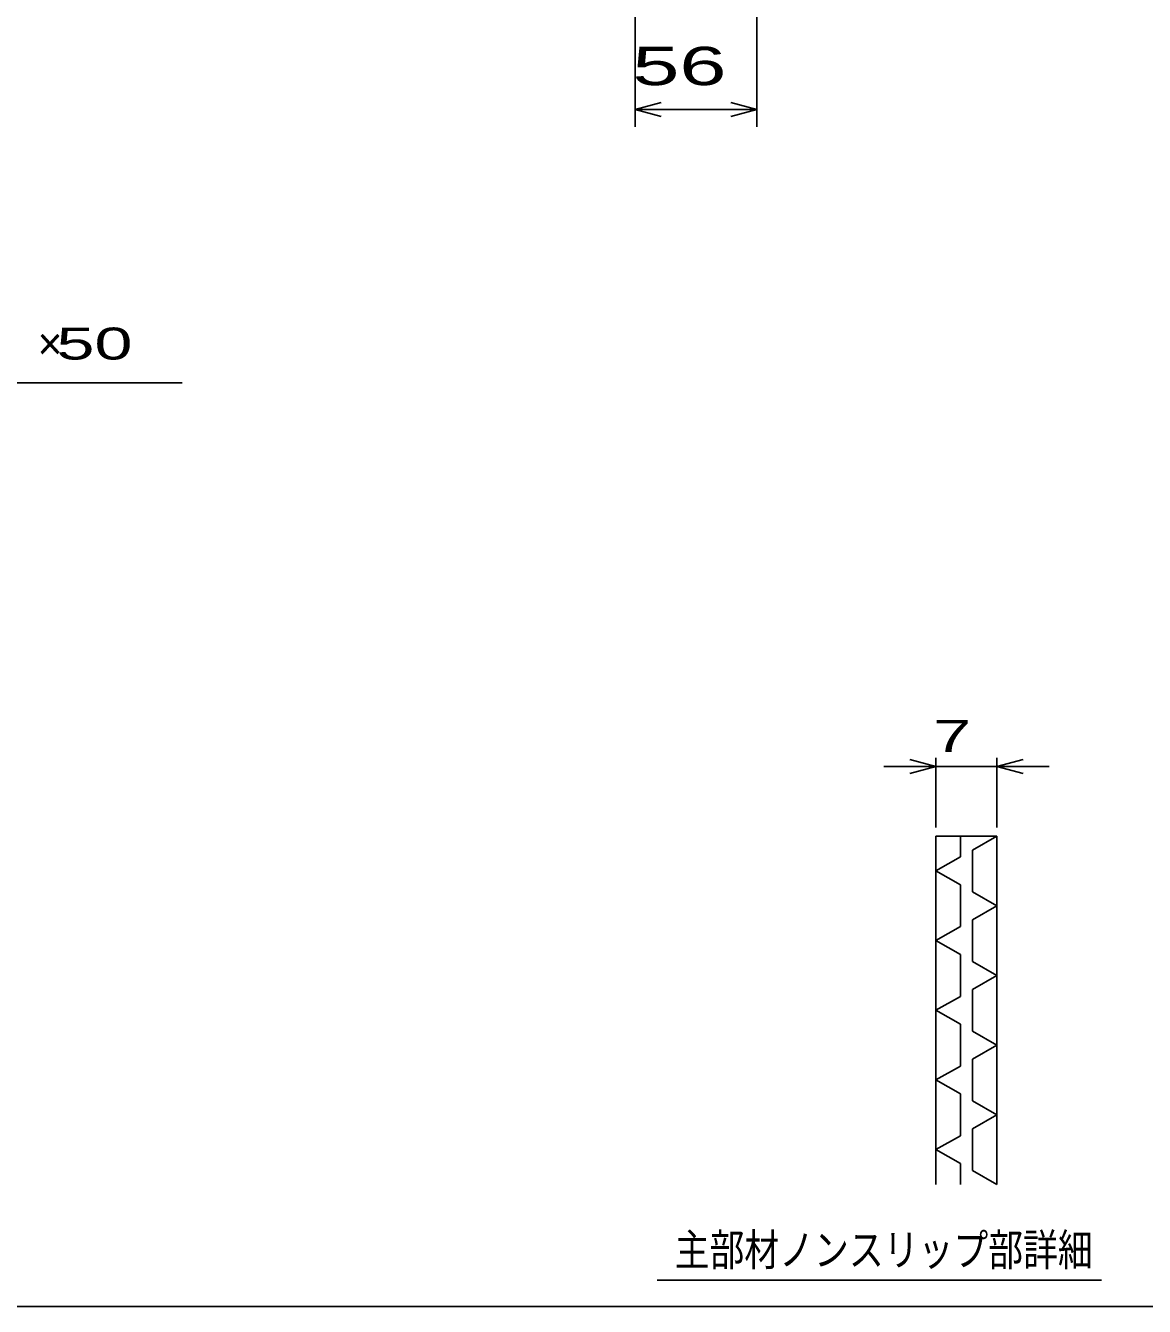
# Model space of a CAD drawing. Units: millimetres, scale not verified. Extents: x -1456 to 1389, y -1026 to 839.
# Drawn here: x -439 to 75, y -921 to -333 of the extents above; entities that cross this region are included whole.
import ezdxf
from ezdxf.enums import TextEntityAlignment as Align

# ---------------------------------------------------------------- set-up
doc = ezdxf.new("R2010")
doc.units = ezdxf.units.MM
doc.header["$LTSCALE"] = 8
for name, color, linetype, lineweight in [('0_2', 150, 'Continuous', 25), ('22', 4, 'Continuous', 25), ('32', 4, 'Continuous', 25)]:
    doc.layers.add(name, color=color, linetype=linetype, lineweight=lineweight)
doc.styles.add('ベクトル', font='')
doc.styles.get('ベクトル').set_extended_font_data('ベクトル')

msp = doc.modelspace()

# ---------------------------------------------------------------- linework, layer by layer
at = {"layer": '0_2'}
msp.add_line((1388.8, -921.2), (-1379.2, -921.2), dxfattribs=at)
at = {"layer": '22'}
for p, q in [((-159, -379.5), (-159, -195.5)), ((-103, -379.5), (-103, -323.5)), ((-159, -371.5), (-147, -368.3)), ((-103, -371.5), (-115, -368.3)), ((-147, -374.7), (-159, -371.5)), ((-159, -371.5), (-103, -371.5)), ((-115, -374.7), (-103, -371.5)), ((-495, -497), (-367, -497))]:
    msp.add_line(p, q, dxfattribs=at)
at = {"layer": '32'}
for p, q in [((-20.8, -673.2), (-32.8, -670)), ((-20.8, -701.2), (-20.8, -669.2)), ((7.2, -669.2), (7.2, -701.2)), ((7.2, -673.2), (19.2, -670)), ((-20.8, -673.2), (-44.8, -673.2)), ((-32.8, -676.4), (-20.8, -673.2)), ((-20.8, -673.2), (7.2, -673.2)), ((19.2, -676.4), (7.2, -673.2)), ((7.2, -673.2), (31.2, -673.2)), ((-20.8, -705.2), (7.2, -705.2)), ((-20.8, -865.2), (-20.8, -705.2)), ((-9.6, -705.2), (-9.6, -714.8)), ((7.2, -705.2), (-4, -711.6)), ((7.2, -705.2), (7.2, -865.2)), ((-4, -711.6), (-4, -730.8)), ((-9.6, -714.8), (-20.8, -721.2)), ((-20.8, -721.2), (-9.6, -727.6)), ((-9.6, -727.6), (-9.6, -746.8)), ((-4, -730.8), (7.2, -737.2)), ((7.2, -737.2), (-4, -743.6)), ((-9.6, -746.8), (-20.8, -753.2)), ((-4, -743.6), (-4, -762.8)), ((-20.8, -753.2), (-9.6, -759.6)), ((-9.6, -759.6), (-9.6, -778.8)), ((-4, -762.8), (7.2, -769.2)), ((7.2, -769.2), (-4, -775.6)), ((-4, -775.6), (-4, -794.8)), ((-9.6, -778.8), (-20.8, -785.2)), ((-20.8, -785.2), (-9.6, -791.6)), ((-9.6, -791.6), (-9.6, -810.8)), ((-4, -794.8), (7.2, -801.2)), ((7.2, -801.2), (-4, -807.6)), ((-9.6, -810.8), (-20.8, -817.2)), ((-4, -807.6), (-4, -826.8)), ((-20.8, -817.2), (-9.6, -823.6)), ((-9.6, -823.6), (-9.6, -842.8)), ((-4, -826.8), (7.2, -833.2)), ((7.2, -833.2), (-4, -839.6)), ((-4, -839.6), (-4, -858.8)), ((-9.6, -842.8), (-20.8, -849.2)), ((-20.8, -849.2), (-9.6, -855.6)), ((-9.6, -855.6), (-9.6, -865.2)), ((-4, -858.8), (7.2, -865.2)), ((55.2, -909.2), (-148.8, -909.2))]:
    msp.add_line(p, q, dxfattribs=at)

# ---------------------------------------------------------------- texts
at = {"layer": '22', "color": 2, "style": 'ベクトル'}
for s, height, width, p in [(' 56 ', 17.6, 1.65, (-171, -351.5)), (' 50 ', 14.66, 1.6, (-433.4, -479))]:
    msp.add_text(s, height=height, dxfattribs=dict(at, width=width)).set_placement(p, align=Align.MIDDLE_LEFT)
msp.add_text('×', height=14.66, dxfattribs=at).set_placement((-433.4, -479), align=Align.MIDDLE_LEFT)
at = {"layer": '32', "color": 2, "style": 'ベクトル'}
for s, width, p in [(' 7 ', 1.6, (-30.8, -659.2)), ('主部材ノンスリップ部詳細', 0.8, (-140.8, -895.2))]:
    msp.add_text(s, height=14.66, dxfattribs=dict(at, width=width)).set_placement(p, align=Align.MIDDLE_LEFT)

doc.saveas('drawing.dxf')
